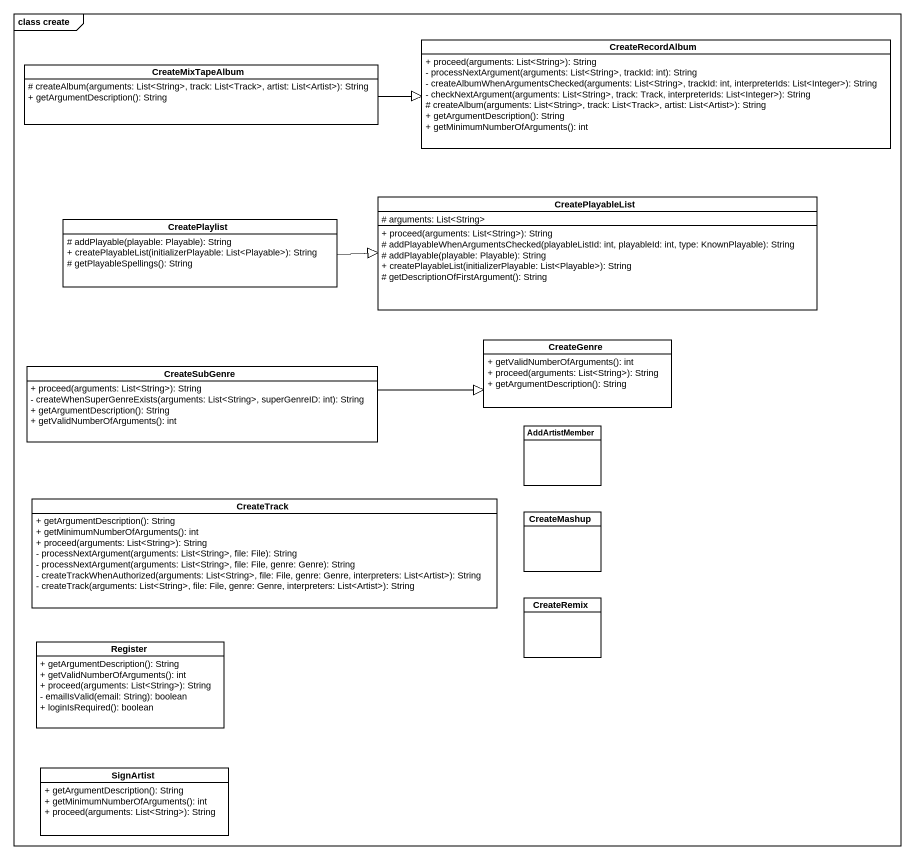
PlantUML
@startuml
mainframe class create
hide circle
hide empty members
skinparam classAttributeIconSize 0
class CreateMixTapeAlbum {
  # createAlbum(arguments: List<String>, track: List<Track>, artist: List<Artist>): String
  + getArgumentDescription(): String
}
class CreateRecordAlbum {
  + proceed(arguments: List<String>): String
  - processNextArgument(arguments: List<String>, trackId: int): String
  - createAlbumWhenArgumentsChecked(arguments: List<String>, trackId: int, interpreterIds: List<Integer>): String
  - checkNextArgument(arguments: List<String>, track: Track, interpreterIds: List<Integer>): String
  # createAlbum(arguments: List<String>, track: List<Track>, artist: List<Artist>): String
  + getArgumentDescription(): String
  + getMinimumNumberOfArguments(): int
}
class CreatePlaylist {
  # addPlayable(playable: Playable): String
  + createPlayableList(initializerPlayable: List<Playable>): String
  # getPlayableSpellings(): String
}
class CreatePlayableList {
  # arguments: List<String>
  + proceed(arguments: List<String>): String
  # addPlayableWhenArgumentsChecked(playableListId: int, playableId: int, type: KnownPlayable): String
  # addPlayable(playable: Playable): String
  + createPlayableList(initializerPlayable: List<Playable>): String
  # getDescriptionOfFirstArgument(): String
}
class CreateSubGenre {
  + proceed(arguments: List<String>): String
  - createWhenSuperGenreExists(arguments: List<String>, superGenreID: int): String
  + getArgumentDescription(): String
  + getValidNumberOfArguments(): int
}
class CreateGenre {
  + getValidNumberOfArguments(): int
  + proceed(arguments: List<String>): String
  + getArgumentDescription(): String
}
class AddArtistMember
class CreateTrack {
  + getArgumentDescription(): String
  + getMinimumNumberOfArguments(): int
  + proceed(arguments: List<String>): String
  - processNextArgument(arguments: List<String>, file: File): String
  - processNextArgument(arguments: List<String>, file: File, genre: Genre): String
  - createTrackWhenAuthorized(arguments: List<String>, file: File, genre: Genre, interpreters: List<Artist>): String
  - createTrack(arguments: List<String>, file: File, genre: Genre, interpreters: List<Artist>): String
}
class CreateMashup
class CreateRemix
class Register {
  + getArgumentDescription(): String
  + getValidNumberOfArguments(): int
  + proceed(arguments: List<String>): String
  - emailIsValid(email: String): boolean
  + loginIsRequired(): boolean
}
class SignArtist {
  + getArgumentDescription(): String
  + getMinimumNumberOfArguments(): int
  + proceed(arguments: List<String>): String
}
CreateMixTapeAlbum -right-|> CreateRecordAlbum
CreatePlaylist -right-|> CreatePlayableList
CreateSubGenre -right-|> CreateGenre
@enduml
